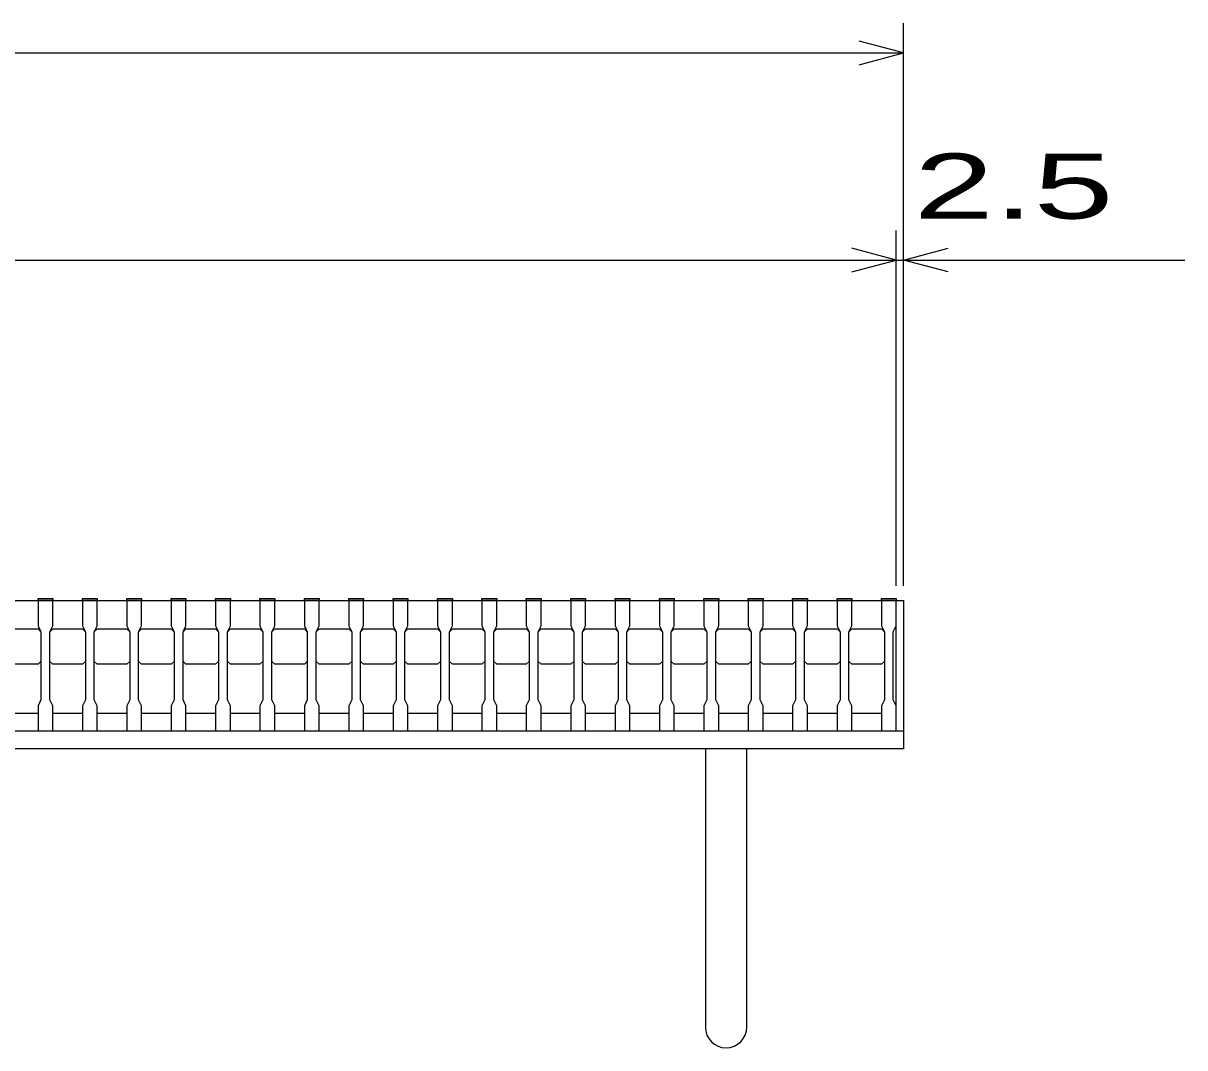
# Model space of a CAD drawing. Units: millimetres, scale not verified. Extents: x -1820 to 1731, y -1282 to 1054.
# Drawn here: x -719 to -326.5, y -638.5 to -292.5 of the extents above; entities that cross this region are included whole.
import ezdxf
from ezdxf.enums import TextEntityAlignment as Align

# ---------------------------------------------------------------- set-up
doc = ezdxf.new("R2010")
doc.units = ezdxf.units.MM
doc.header["$LTSCALE"] = 10
for name, color, linetype, lineweight in [('16', 3, 'Continuous', 25), ('19', 6, 'Continuous', 25), ('22', 4, 'Continuous', 25)]:
    doc.layers.add(name, color=color, linetype=linetype, lineweight=lineweight)
doc.styles.add('ベクトル', font='')
doc.styles.get('ベクトル').set_extended_font_data('ベクトル')

msp = doc.modelspace()

# ---------------------------------------------------------------- linework, layer by layer
at = {"layer": '16'}
for p, q in [((-1419, -487.5), (-424, -487.5)), ((-714, -487.5), (-714, -486.8)), ((-714, -486.8), (-709, -486.8)), ((-714, -487.5), (-714, -496)), ((-709, -487.5), (-714, -487.5)), ((-709, -486.8), (-709, -487.5)), ((-709, -496), (-709, -487.5)), ((-699, -487.5), (-699, -486.8)), ((-699, -486.8), (-694, -486.8)), ((-699, -487.5), (-699, -496)), ((-694, -487.5), (-699, -487.5)), ((-694, -486.8), (-694, -487.5)), ((-694, -496), (-694, -487.5)), ((-684, -487.5), (-684, -486.8)), ((-684, -486.8), (-679, -486.8)), ((-684, -487.5), (-684, -496)), ((-679, -487.5), (-684, -487.5)), ((-679, -486.8), (-679, -487.5)), ((-679, -496), (-679, -487.5)), ((-669, -487.5), (-669, -486.8)), ((-669, -486.8), (-664, -486.8)), ((-669, -487.5), (-669, -496)), ((-664, -487.5), (-669, -487.5)), ((-664, -486.8), (-664, -487.5)), ((-664, -496), (-664, -487.5)), ((-654, -487.5), (-654, -486.8)), ((-654, -486.8), (-649, -486.8)), ((-654, -487.5), (-654, -496)), ((-649, -487.5), (-654, -487.5)), ((-649, -486.8), (-649, -487.5)), ((-649, -496), (-649, -487.5)), ((-639, -487.5), (-639, -486.8)), ((-639, -486.8), (-634, -486.8)), ((-639, -487.5), (-639, -496)), ((-634, -487.5), (-639, -487.5)), ((-634, -486.8), (-634, -487.5)), ((-634, -496), (-634, -487.5)), ((-624, -487.5), (-624, -486.8)), ((-624, -486.8), (-619, -486.8)), ((-624, -487.5), (-624, -496)), ((-619, -487.5), (-624, -487.5)), ((-619, -486.8), (-619, -487.5)), ((-619, -496), (-619, -487.5)), ((-609, -487.5), (-609, -486.8)), ((-609, -486.8), (-604, -486.8)), ((-609, -487.5), (-609, -496)), ((-604, -487.5), (-609, -487.5)), ((-604, -486.8), (-604, -487.5)), ((-604, -496), (-604, -487.5)), ((-594, -487.5), (-594, -486.8)), ((-594, -486.8), (-589, -486.8)), ((-594, -487.5), (-594, -496)), ((-589, -487.5), (-594, -487.5)), ((-589, -486.8), (-589, -487.5)), ((-589, -496), (-589, -487.5)), ((-579, -487.5), (-579, -486.8)), ((-579, -486.8), (-574, -486.8)), ((-579, -487.5), (-579, -496)), ((-574, -487.5), (-579, -487.5)), ((-574, -486.8), (-574, -487.5)), ((-574, -496), (-574, -487.5)), ((-564, -487.5), (-564, -486.8)), ((-564, -486.8), (-559, -486.8)), ((-564, -487.5), (-564, -496)), ((-559, -487.5), (-564, -487.5)), ((-559, -486.8), (-559, -487.5)), ((-559, -496), (-559, -487.5)), ((-549, -487.5), (-549, -486.8)), ((-549, -486.8), (-544, -486.8)), ((-549, -487.5), (-549, -496)), ((-544, -487.5), (-549, -487.5)), ((-544, -486.8), (-544, -487.5)), ((-544, -496), (-544, -487.5)), ((-534, -487.5), (-534, -486.8)), ((-534, -486.8), (-529, -486.8)), ((-534, -487.5), (-534, -496)), ((-529, -487.5), (-534, -487.5)), ((-529, -486.8), (-529, -487.5)), ((-529, -496), (-529, -487.5)), ((-519, -487.5), (-519, -486.8)), ((-519, -486.8), (-514, -486.8)), ((-519, -487.5), (-519, -496)), ((-514, -487.5), (-519, -487.5)), ((-514, -486.8), (-514, -487.5)), ((-514, -496), (-514, -487.5)), ((-504, -487.5), (-504, -486.8)), ((-504, -486.8), (-499, -486.8)), ((-504, -487.5), (-504, -496)), ((-499, -487.5), (-504, -487.5)), ((-499, -486.8), (-499, -487.5)), ((-499, -496), (-499, -487.5)), ((-489, -487.5), (-489, -486.8)), ((-489, -486.8), (-484, -486.8)), ((-489, -487.5), (-489, -496)), ((-484, -487.5), (-489, -487.5)), ((-484, -486.8), (-484, -487.5)), ((-484, -496), (-484, -487.5)), ((-474, -487.5), (-474, -486.8)), ((-474, -486.8), (-469, -486.8)), ((-474, -487.5), (-474, -496)), ((-469, -487.5), (-474, -487.5)), ((-469, -486.8), (-469, -487.5)), ((-469, -496), (-469, -487.5)), ((-459, -487.5), (-459, -486.8)), ((-459, -486.8), (-454, -486.8)), ((-459, -487.5), (-459, -496)), ((-454, -487.5), (-459, -487.5)), ((-454, -486.8), (-454, -487.5)), ((-454, -496), (-454, -487.5)), ((-444, -487.5), (-444, -486.8)), ((-444, -486.8), (-439, -486.8)), ((-444, -487.5), (-444, -496)), ((-439, -487.5), (-444, -487.5)), ((-439, -486.8), (-439, -487.5)), ((-439, -496), (-439, -487.5)), ((-429, -487.5), (-429, -486.8)), ((-429, -486.8), (-424, -486.8)), ((-429, -487.5), (-429, -496)), ((-424, -487.5), (-429, -487.5)), ((-424, -486.8), (-424, -487.5)), ((-424, -496), (-424, -487.5)), ((-424, -525.5), (-424, -487.5)), ((-724, -497), (-714, -497)), ((-714, -496), (-713, -498)), ((-714, -497), (-713, -498)), ((-713, -498), (-713, -521)), ((-710, -498), (-709, -496)), ((-710, -498), (-709, -497)), ((-710, -521), (-710, -498)), ((-709, -497), (-699, -497)), ((-699, -496), (-698, -498)), ((-699, -497), (-698, -498)), ((-698, -498), (-698, -521)), ((-695, -498), (-694, -496)), ((-695, -498), (-694, -497)), ((-695, -521), (-695, -498)), ((-694, -497), (-684, -497)), ((-684, -496), (-683, -498)), ((-684, -497), (-683, -498)), ((-683, -498), (-683, -521)), ((-680, -498), (-679, -496)), ((-680, -498), (-679, -497)), ((-680, -521), (-680, -498)), ((-679, -497), (-669, -497)), ((-669, -496), (-668, -498)), ((-669, -497), (-668, -498)), ((-668, -498), (-668, -521)), ((-665, -498), (-664, -496)), ((-665, -498), (-664, -497)), ((-665, -521), (-665, -498)), ((-664, -497), (-654, -497)), ((-654, -496), (-653, -498)), ((-654, -497), (-653, -498)), ((-653, -498), (-653, -521)), ((-650, -498), (-649, -496)), ((-650, -498), (-649, -497)), ((-650, -521), (-650, -498)), ((-649, -497), (-639, -497)), ((-639, -496), (-638, -498)), ((-639, -497), (-638, -498)), ((-638, -498), (-638, -521)), ((-635, -498), (-634, -496)), ((-635, -498), (-634, -497)), ((-635, -521), (-635, -498)), ((-634, -497), (-624, -497)), ((-624, -496), (-623, -498)), ((-624, -497), (-623, -498)), ((-623, -498), (-623, -521)), ((-620, -498), (-619, -496)), ((-620, -498), (-619, -497)), ((-620, -521), (-620, -498)), ((-619, -497), (-609, -497)), ((-609, -496), (-608, -498)), ((-609, -497), (-608, -498)), ((-608, -498), (-608, -521)), ((-605, -498), (-604, -496)), ((-605, -498), (-604, -497)), ((-605, -521), (-605, -498)), ((-604, -497), (-594, -497)), ((-594, -496), (-593, -498)), ((-594, -497), (-593, -498)), ((-593, -498), (-593, -521)), ((-590, -498), (-589, -496)), ((-590, -498), (-589, -497)), ((-590, -521), (-590, -498)), ((-589, -497), (-579, -497)), ((-579, -496), (-578, -498)), ((-579, -497), (-578, -498)), ((-578, -498), (-578, -521)), ((-575, -498), (-574, -496)), ((-575, -498), (-574, -497)), ((-575, -521), (-575, -498)), ((-574, -497), (-564, -497)), ((-564, -496), (-563, -498)), ((-564, -497), (-563, -498)), ((-563, -498), (-563, -521)), ((-560, -498), (-559, -496)), ((-560, -498), (-559, -497)), ((-560, -521), (-560, -498)), ((-559, -497), (-549, -497)), ((-549, -496), (-548, -498)), ((-549, -497), (-548, -498)), ((-548, -498), (-548, -521)), ((-545, -498), (-544, -496)), ((-545, -498), (-544, -497)), ((-545, -521), (-545, -498)), ((-544, -497), (-534, -497)), ((-534, -496), (-533, -498)), ((-534, -497), (-533, -498)), ((-533, -498), (-533, -521)), ((-530, -498), (-529, -496)), ((-530, -498), (-529, -497)), ((-530, -521), (-530, -498)), ((-529, -497), (-519, -497)), ((-519, -496), (-518, -498)), ((-519, -497), (-518, -498)), ((-518, -498), (-518, -521)), ((-515, -498), (-514, -496)), ((-515, -498), (-514, -497)), ((-515, -521), (-515, -498)), ((-514, -497), (-504, -497)), ((-504, -496), (-503, -498)), ((-504, -497), (-503, -498)), ((-503, -498), (-503, -521)), ((-500, -498), (-499, -496)), ((-500, -498), (-499, -497)), ((-500, -521), (-500, -498)), ((-499, -497), (-489, -497)), ((-489, -496), (-488, -498)), ((-489, -497), (-488, -498)), ((-488, -498), (-488, -521)), ((-485, -498), (-484, -496)), ((-485, -498), (-484, -497)), ((-485, -521), (-485, -498)), ((-484, -497), (-474, -497)), ((-474, -496), (-473, -498)), ((-474, -497), (-473, -498)), ((-473, -498), (-473, -521)), ((-470, -498), (-469, -496)), ((-470, -498), (-469, -497)), ((-470, -521), (-470, -498)), ((-469, -497), (-459, -497)), ((-459, -496), (-458, -498)), ((-459, -497), (-458, -498)), ((-458, -498), (-458, -521)), ((-455, -498), (-454, -496)), ((-455, -498), (-454, -497)), ((-455, -521), (-455, -498)), ((-454, -497), (-444, -497)), ((-444, -496), (-443, -498)), ((-444, -497), (-443, -498)), ((-443, -498), (-443, -521)), ((-440, -498), (-439, -496)), ((-440, -498), (-439, -497)), ((-440, -521), (-440, -498)), ((-439, -497), (-429, -497)), ((-429, -496), (-428, -498)), ((-429, -497), (-428, -498)), ((-428, -498), (-428, -521)), ((-425, -498), (-424, -496)), ((-425, -521), (-425, -498)), ((-714, -509), (-724, -509)), ((-713, -508), (-714, -509)), ((-709, -509), (-710, -508)), ((-699, -509), (-709, -509)), ((-698, -508), (-699, -509)), ((-694, -509), (-695, -508)), ((-684, -509), (-694, -509)), ((-683, -508), (-684, -509)), ((-679, -509), (-680, -508)), ((-669, -509), (-679, -509)), ((-668, -508), (-669, -509)), ((-664, -509), (-665, -508)), ((-654, -509), (-664, -509)), ((-653, -508), (-654, -509)), ((-649, -509), (-650, -508)), ((-639, -509), (-649, -509)), ((-638, -508), (-639, -509)), ((-634, -509), (-635, -508)), ((-624, -509), (-634, -509)), ((-623, -508), (-624, -509)), ((-619, -509), (-620, -508)), ((-609, -509), (-619, -509)), ((-608, -508), (-609, -509)), ((-604, -509), (-605, -508)), ((-594, -509), (-604, -509)), ((-593, -508), (-594, -509)), ((-589, -509), (-590, -508)), ((-579, -509), (-589, -509)), ((-578, -508), (-579, -509)), ((-574, -509), (-575, -508)), ((-564, -509), (-574, -509)), ((-563, -508), (-564, -509)), ((-559, -509), (-560, -508)), ((-549, -509), (-559, -509)), ((-548, -508), (-549, -509)), ((-544, -509), (-545, -508)), ((-534, -509), (-544, -509)), ((-533, -508), (-534, -509)), ((-529, -509), (-530, -508)), ((-519, -509), (-529, -509)), ((-518, -508), (-519, -509)), ((-514, -509), (-515, -508)), ((-504, -509), (-514, -509)), ((-503, -508), (-504, -509)), ((-499, -509), (-500, -508)), ((-489, -509), (-499, -509)), ((-488, -508), (-489, -509)), ((-484, -509), (-485, -508)), ((-474, -509), (-484, -509)), ((-473, -508), (-474, -509)), ((-469, -509), (-470, -508)), ((-459, -509), (-469, -509)), ((-458, -508), (-459, -509)), ((-454, -509), (-455, -508)), ((-444, -509), (-454, -509)), ((-443, -508), (-444, -509)), ((-439, -509), (-440, -508)), ((-429, -509), (-439, -509)), ((-428, -508), (-429, -509)), ((-713, -521), (-714, -523)), ((-709, -523), (-710, -521)), ((-698, -521), (-699, -523)), ((-694, -523), (-695, -521)), ((-683, -521), (-684, -523)), ((-679, -523), (-680, -521)), ((-668, -521), (-669, -523)), ((-664, -523), (-665, -521)), ((-653, -521), (-654, -523)), ((-649, -523), (-650, -521)), ((-638, -521), (-639, -523)), ((-634, -523), (-635, -521)), ((-623, -521), (-624, -523)), ((-619, -523), (-620, -521)), ((-608, -521), (-609, -523)), ((-604, -523), (-605, -521)), ((-593, -521), (-594, -523)), ((-589, -523), (-590, -521)), ((-578, -521), (-579, -523)), ((-574, -523), (-575, -521)), ((-563, -521), (-564, -523)), ((-559, -523), (-560, -521)), ((-548, -521), (-549, -523)), ((-544, -523), (-545, -521)), ((-533, -521), (-534, -523)), ((-529, -523), (-530, -521)), ((-518, -521), (-519, -523)), ((-514, -523), (-515, -521)), ((-503, -521), (-504, -523)), ((-499, -523), (-500, -521)), ((-488, -521), (-489, -523)), ((-484, -523), (-485, -521)), ((-473, -521), (-474, -523)), ((-469, -523), (-470, -521)), ((-458, -521), (-459, -523)), ((-454, -523), (-455, -521)), ((-443, -521), (-444, -523)), ((-439, -523), (-440, -521)), ((-428, -521), (-429, -523)), ((-424, -523), (-425, -521)), ((-724, -525.5), (-714, -525.5)), ((-714, -523), (-714, -531.5)), ((-709, -531.5), (-709, -523)), ((-709, -525.5), (-699, -525.5)), ((-699, -523), (-699, -531.5)), ((-694, -531.5), (-694, -523)), ((-694, -525.5), (-684, -525.5)), ((-684, -523), (-684, -531.5)), ((-679, -531.5), (-679, -523)), ((-679, -525.5), (-669, -525.5)), ((-669, -523), (-669, -531.5)), ((-664, -531.5), (-664, -523)), ((-664, -525.5), (-654, -525.5)), ((-654, -523), (-654, -531.5)), ((-649, -531.5), (-649, -523)), ((-649, -525.5), (-639, -525.5)), ((-639, -523), (-639, -531.5)), ((-634, -531.5), (-634, -523)), ((-634, -525.5), (-624, -525.5)), ((-624, -523), (-624, -531.5)), ((-619, -531.5), (-619, -523)), ((-619, -525.5), (-609, -525.5)), ((-609, -523), (-609, -531.5)), ((-604, -531.5), (-604, -523)), ((-604, -525.5), (-594, -525.5)), ((-594, -523), (-594, -531.5)), ((-589, -531.5), (-589, -523)), ((-589, -525.5), (-579, -525.5)), ((-579, -523), (-579, -531.5)), ((-574, -531.5), (-574, -523)), ((-574, -525.5), (-564, -525.5)), ((-564, -523), (-564, -531.5)), ((-559, -531.5), (-559, -523)), ((-559, -525.5), (-549, -525.5)), ((-549, -523), (-549, -531.5)), ((-544, -531.5), (-544, -523)), ((-544, -525.5), (-534, -525.5)), ((-534, -523), (-534, -531.5)), ((-529, -531.5), (-529, -523)), ((-529, -525.5), (-519, -525.5)), ((-519, -523), (-519, -531.5)), ((-514, -531.5), (-514, -523)), ((-514, -525.5), (-504, -525.5)), ((-504, -523), (-504, -531.5)), ((-499, -531.5), (-499, -523)), ((-499, -525.5), (-489, -525.5)), ((-489, -523), (-489, -531.5)), ((-484, -531.5), (-484, -523)), ((-484, -525.5), (-474, -525.5)), ((-474, -523), (-474, -531.5)), ((-469, -531.5), (-469, -523)), ((-469, -525.5), (-459, -525.5)), ((-459, -523), (-459, -531.5)), ((-454, -531.5), (-454, -523)), ((-454, -525.5), (-444, -525.5)), ((-444, -523), (-444, -531.5)), ((-439, -531.5), (-439, -523)), ((-439, -525.5), (-429, -525.5)), ((-429, -523), (-429, -531.5)), ((-424, -531.5), (-424, -523)), ((-714, -531.5), (-709, -531.5)), ((-699, -531.5), (-694, -531.5)), ((-684, -531.5), (-679, -531.5)), ((-669, -531.5), (-664, -531.5)), ((-654, -531.5), (-649, -531.5)), ((-639, -531.5), (-634, -531.5)), ((-624, -531.5), (-619, -531.5)), ((-609, -531.5), (-604, -531.5)), ((-594, -531.5), (-589, -531.5)), ((-579, -531.5), (-574, -531.5)), ((-564, -531.5), (-559, -531.5)), ((-549, -531.5), (-544, -531.5)), ((-534, -531.5), (-529, -531.5)), ((-519, -531.5), (-514, -531.5)), ((-504, -531.5), (-499, -531.5)), ((-489, -531.5), (-484, -531.5)), ((-474, -531.5), (-469, -531.5)), ((-459, -531.5), (-454, -531.5)), ((-444, -531.5), (-439, -531.5)), ((-429, -531.5), (-424, -531.5))]:
    msp.add_line(p, q, dxfattribs=at)
at = {"layer": '19'}
for p, q in [((-424, -487.5), (-421.5, -487.5)), ((-421.5, -487.5), (-421.5, -531.5)), ((-1421.5, -531.5), (-421.5, -531.5)), ((-421.5, -531.5), (-421.5, -537.5)), ((-421.5, -537.5), (-1421.5, -537.5)), ((-488.5, -537.5), (-488.5, -631.5)), ((-474.5, -631.5), (-474.5, -537.5))]:
    msp.add_line(p, q, dxfattribs=at)
msp.add_arc((-481.5, -631.5), 7, 180, 0, dxfattribs=at)
at = {"layer": '22'}
for p, q in [((-421.5, -482.5), (-421.5, -292.5)), ((-421.5, -302.5), (-436.5, -298.5)), ((-1421.5, -302.5), (-421.5, -302.5)), ((-436.5, -306.5), (-421.5, -302.5)), ((-424, -482.5), (-424, -362.5)), ((-421.5, -482.5), (-421.5, -362.5)), ((-424, -372.5), (-439, -368.5)), ((-421.5, -372.5), (-406.5, -368.5)), ((-1419, -372.5), (-424, -372.5)), ((-439, -376.5), (-424, -372.5)), ((-424, -372.5), (-421.5, -372.5)), ((-406.5, -376.5), (-421.5, -372.5)), ((-421.5, -372.5), (-326.5, -372.5))]:
    msp.add_line(p, q, dxfattribs=at)

# ---------------------------------------------------------------- texts
at = {"layer": '22', "color": 2, "style": 'ベクトル', "width": 1.65}
msp.add_text(' 2.5 ', height=21.99, dxfattribs=at).set_placement((-431.5, -347.5), align=Align.MIDDLE_LEFT)

doc.saveas('drawing.dxf')
